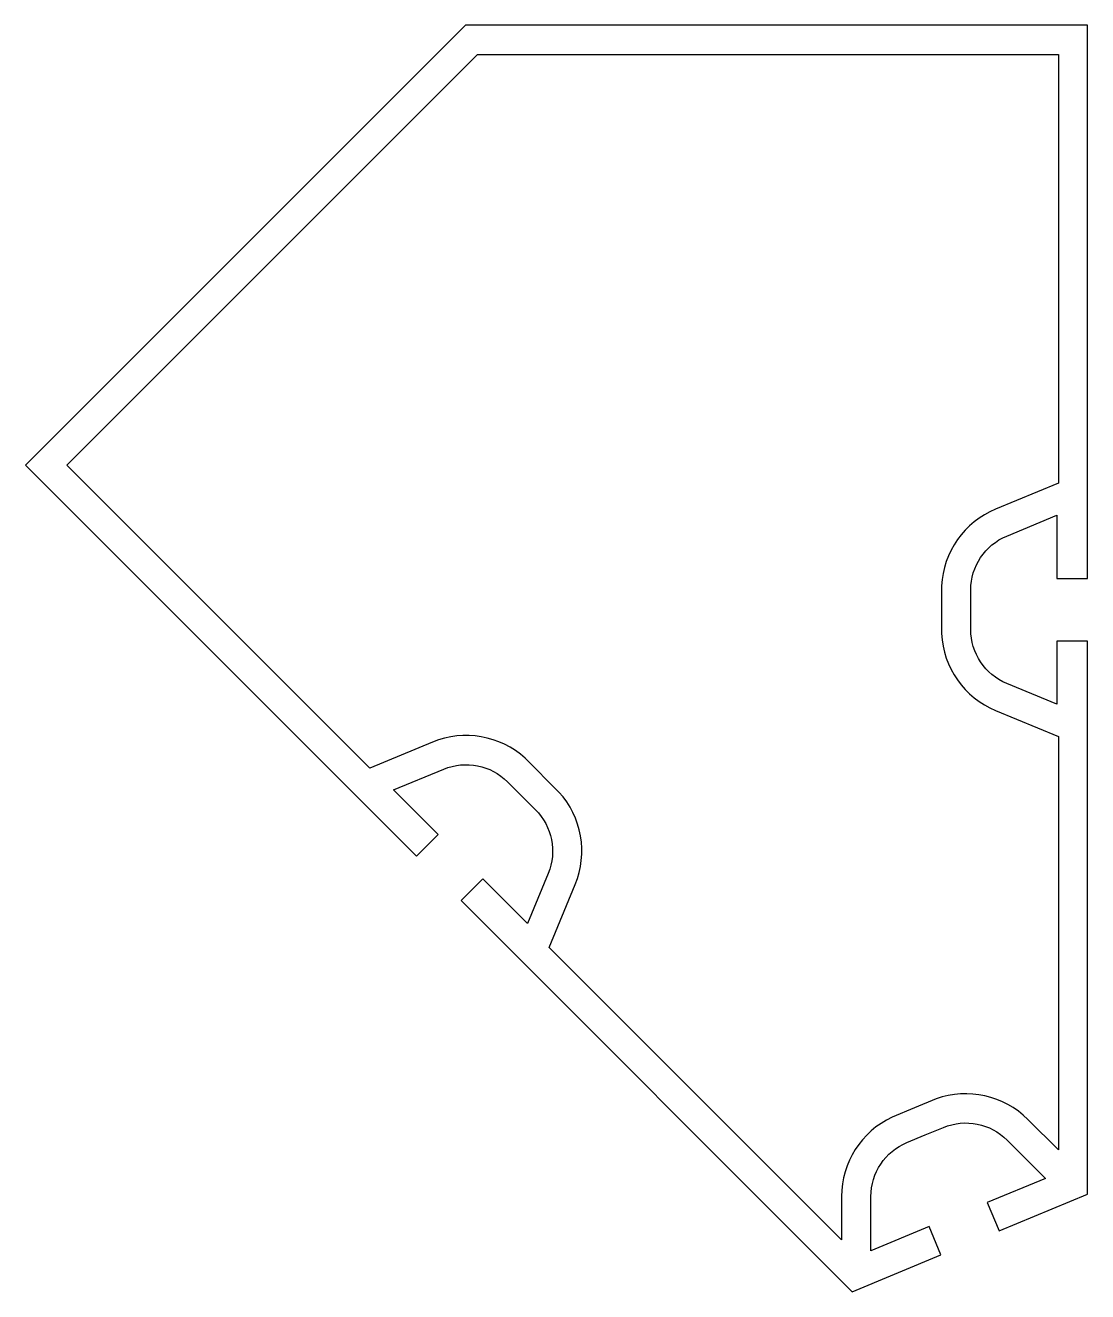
# Model space of a CAD drawing. Header units: millimetres. Extents: x -46.6 to 26.1, y -46.6 to 40.1.
import ezdxf

# ---------------------------------------------------------------- set-up
doc = ezdxf.new("R2010")
doc.units = ezdxf.units.MM
doc.header["$LTSCALE"] = 0.0125
doc.layers.add('Profil', color=7, linetype='Continuous')

msp = doc.modelspace()

# ---------------------------------------------------------------- linework, layer by layer
at = {"layer": 'Profil'}
for points in [[(-16.512, 40.08), (-46.613, 9.979), (-19.849, -16.785), (-18.364, -15.3), (-21.417, -12.247), (-17.986, -10.826, -0.303347), (-13.627, -11.693), (-11.716, -13.604, -0.303347), (-10.849, -17.963), (-12.27, -21.393), (-15.323, -18.341), (-16.808, -19.826), (9.956, -46.59), (16.02, -44.078), (15.216, -42.138), (11.227, -43.79), (11.227, -40.076, -0.303347), (13.697, -36.381), (14.945, -35.864), (16.193, -35.347, -0.303347), (20.552, -36.214), (23.178, -38.84), (19.189, -40.492), (19.992, -42.432), (26.056, -39.92), (26.056, -2.07), (23.956, -2.07), (23.956, -6.388), (20.526, -4.967, -0.303347), (18.056, -1.271), (18.056, 1.43, -0.303347), (20.526, 5.126), (23.956, 6.547), (23.956, 2.23), (26.056, 2.23), (26.056, 40.08)], [(-15.684, 38.08), (24.056, 38.08), (24.056, 8.753), (19.76, 6.974, 0.290559), (16.063, 1.712), (16.063, -1.553, 0.290559), (19.76, -6.815), (24.056, -8.594), (24.056, -36.89), (21.966, -34.8, 0.290559), (15.69, -33.398), (14.21, -34.01), (12.673, -34.647, 0.290559), (9.227, -40.076), (9.227, -43.033), (-10.781, -23.024), (-9.002, -18.728, 0.290559), (-10.108, -12.393), (-12.416, -10.084, 0.290559), (-18.751, -8.978), (-23.047, -10.758), (-43.784, 9.979), (-15.684, 38.08)]]:
    msp.add_lwpolyline(points, format="xyb", close=True, dxfattribs=at)

doc.saveas('drawing.dxf')
